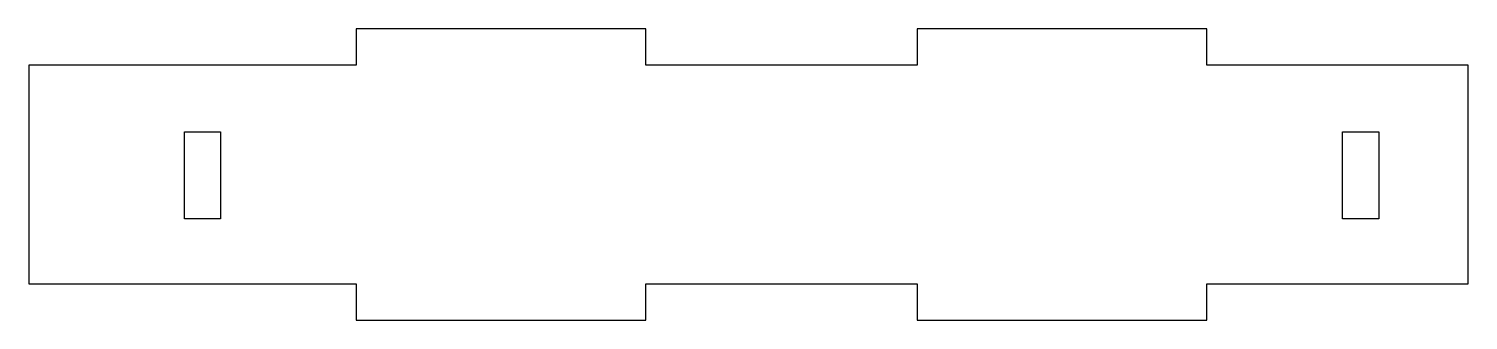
# Model space of a CAD drawing. Header units: millimetres. Extents: x -258.8 to -159.3, y 16.7 to 36.8.
import ezdxf

# ---------------------------------------------------------------- set-up
doc = ezdxf.new("R2010")
doc.units = ezdxf.units.MM
doc.layers.get('0').update_dxf_attribs({"linetype": 'CONTINUOUS'})

msp = doc.modelspace()

# ---------------------------------------------------------------- linework, layer by layer
for points in [[(-258.755, 19.185), (-236.136, 19.185), (-236.136, 16.685), (-216.136, 16.685), (-216.136, 19.185), (-197.386, 19.185), (-197.386, 16.685), (-177.386, 16.685), (-177.386, 19.185), (-159.335, 19.185), (-159.335, 34.285), (-177.386, 34.285), (-177.386, 36.785), (-197.386, 36.785), (-197.386, 34.285), (-216.136, 34.285), (-216.136, 36.785), (-236.136, 36.785), (-236.136, 34.285), (-258.755, 34.285)], [(-245.511, 23.685), (-248.011, 23.685), (-248.011, 29.685), (-245.511, 29.685)], [(-165.511, 23.685), (-168.011, 23.685), (-168.011, 29.685), (-165.511, 29.685)]]:
    msp.add_lwpolyline(points, close=True)

doc.saveas('drawing.dxf')
